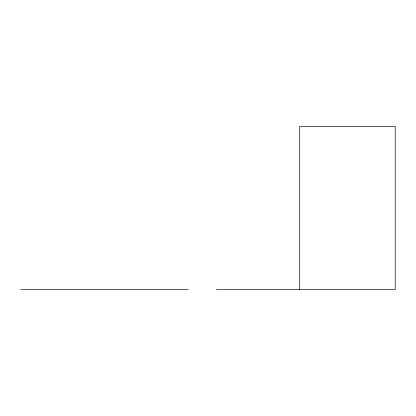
<?xml version="1.0" encoding="UTF-8"?>
<svg xmlns="http://www.w3.org/2000/svg" width="416" height="416" viewBox="0 0 416 416"><rect width="100%" height="100%" fill="white"/><g stroke="black" fill="none" stroke-linecap="round" stroke-linejoin="round"><path stroke-width="0.62" d="M20.8 289.666L188.318 289.666M216.154 289.666L395.2 289.666L395.2 126.334L299.718 126.334L299.718 289.666"/></g></svg>
